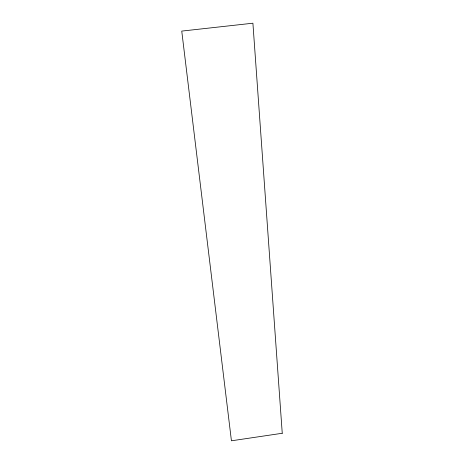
<?xml version="1.0" encoding="UTF-8"?>
<svg xmlns="http://www.w3.org/2000/svg" width="464" height="464" viewBox="0 0 464 464"><rect width="100%" height="100%" fill="white"/><g stroke="black" fill="none" stroke-linecap="round" stroke-linejoin="round"><path stroke-width="0.7" d="M282.251 433.266L231.432 440.8L181.749 31.094L252.903 23.2L282.251 433.266"/></g></svg>
